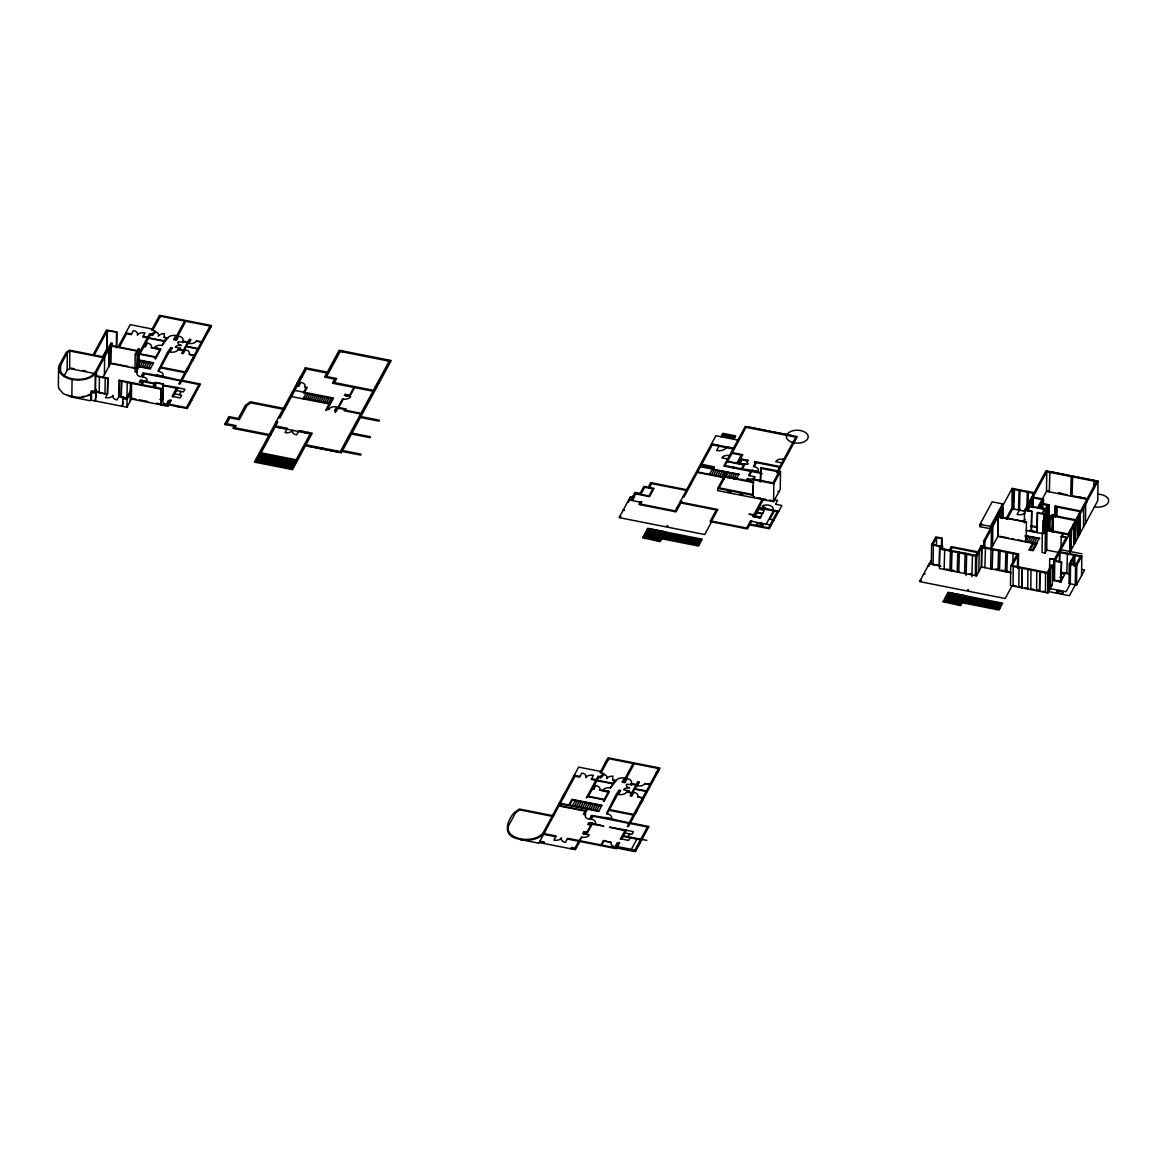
<?xml version="1.0" encoding="UTF-8"?>
<svg xmlns="http://www.w3.org/2000/svg" width="1167" height="1167" viewBox="0 0 1167 1167"><rect width="100%" height="100%" fill="white"/><g stroke="black" fill="none" stroke-linecap="round" stroke-linejoin="round"><path stroke-width="1.5" d="M104.417 374.709L104.636 357.117L69.407 350.158L66.242 352.376L59.459 364.906L58.569 367.868L58.35 385.446L58.773 388.451L63.383 393.79L71.843 397.086L90.355 400.748L91.464 398.691L91.551 390.872L96.175 391.791L95.344 400.967L96.175 391.791M60.538 372.171L60.626 365.14L67.321 352.74L69.816 351.004L103.104 357.583M63.762 376.533L67.103 370.333L67.321 352.74M67.103 370.333L69.597 368.597L69.816 351.004M58.569 367.868C58.656 374.826 66.169 378.239 72.062 379.494L71.843 397.086L81.894 397.451L90.822 394.782M91.551 390.872L90.72 400.062L126.955 407.21L131.39 399.012L131.579 383.374M107.86 377.933L107.291 394.256L95.154 391.849L95.344 376.226L107.86 377.933L107.67 393.571L105.453 397.67A6.068 3.603 0.7 0 0 113.082 395.394A6.068 3.603 0.7 0 0 117.021 399.96L119.238 395.861L119.428 380.223L152.746 386.802L155.153 382.353L163.263 383.958L162.826 400.048A5.66 3.37 0.7 0 0 166.502 404.307L168.471 400.66L170.105 399.975L171.286 400.208L169.127 404.19L186.472 407.619L198.974 384.497L181.629 381.069L179.966 384.147L178.784 383.914L180.447 380.836L144.591 373.761L142.928 376.839A6.068 3.603 0.7 0 1 146.867 381.39L140.332 380.106L139.281 382.032L142.345 382.645L140.813 385.475M95.709 375.541L95.519 391.178L99.574 391.966M96.438 375.73L96.482 372.215L110.675 345.899L136.918 351.077L135.197 354.272L134.978 371.865L137.079 372.273A6.068 3.603 0.7 0 0 141.003 376.839L143.103 372.959L162.899 376.241A6.477 3.837 0.7 0 0 158.712 371.369L157.939 371.223L167.581 352.201L170.674 347.649L172.22 347.941L170.003 352.055A6.477 3.837 0.7 0 0 178.143 349.619L183.161 350.611L181.673 353.338L183.219 353.645L185.32 349.779A6.068 3.603 0.7 0 1 189.244 354.33L194.262 355.322L197.704 348.948L186.151 346.657L182.694 353.047L183.467 353.193M106.708 349.166L106.926 331.574M93.068 354.841L106.503 329.984L116.919 332.041L107.291 330.888L107.072 348.481L102.477 357M102.784 377.729L108.764 366.686L108.969 349.093M108.764 366.686L109.202 348.627M108.983 366.219L110.457 363.491L110.675 345.899M110.705 363.025L110.923 345.447L112.09 343.273L110.953 343.054L95.315 371.981A18.22 10.809 0.7 0 1 72.427 378.808A18.22 10.809 0.7 0 1 60.626 365.14L59.459 364.906M112.047 346.789L112.09 343.273M116.364 346.789L116.54 332.726M116.715 347.868L116.919 332.041M119.428 380.223L118.859 396.532L126.955 398.137L121.237 396.882L121.733 380.675M121.237 396.882L121.426 381.244L119.049 380.909M123.162 397.116L122.331 406.306L123.104 401.813M126.955 398.137L127.218 382.382L121.426 381.244M126.955 407.21L127.057 399.391L131.492 391.193L130.325 390.96L126.634 397.801M130.15 401.302L130.252 393.483M130.325 390.96L130.427 383.155M137.531 354.228L137.079 372.273L137.531 354.228L136.597 354.039L139.238 349.137L138.085 348.918L137.166 350.625L110.923 345.447M139.033 366.73L139.238 349.137M155.605 388.173L155.678 382.966L163.263 383.958M160.944 389.049L160.696 404.803L161.25 388.48L153.519 386.948L155.678 382.966M163.015 384.41L162.826 400.048L159.894 399.479M752.452 481.592L724.386 476.048L717.734 488.36L717.705 490.636L773.604 501.679L780.256 489.367L780.475 471.453L760.811 467.573L760.271 482.161M723.978 479.01L724.007 476.734M717.734 488.36L752.817 495.289L753.371 478.966L773.035 482.846L778.943 471.906L760.446 468.259M752.817 495.289L753.284 485.91M760.665 479.739L760.811 467.573M773.604 501.679L773.823 483.765L780.475 471.453M931.339 564.245L931.587 544.712L935.846 536.908L941.973 538.118L941.857 547.002M933.075 564.595L933.41 544.872L939.581 546.083L939.493 568.519L976.502 575.827L981.301 566.943L981.549 547.396L1017.011 554.398L1016.968 557.957M936.503 544.916L936.59 537.812L941.973 538.118M939.245 565.805L939.858 545.587L942.557 546.112L942.513 549.672M941.609 538.789L941.521 545.908L939.727 548.971L976.735 556.28L982.395 545.806L981.243 545.572L975.583 556.046L975.349 575.594L975.714 574.908M944.118 569.423L944.73 549.205M949.894 570.575L950.507 550.343M951.441 570.882L952.053 550.649M957.217 572.02L957.83 551.787M958.763 572.326L959.376 552.093M964.555 573.464L965.153 553.231M966.072 575.594L966.699 553.537M971.848 576.731L972.476 554.69M976.502 575.827L976.735 556.28M978.909 571.378L979.142 551.831L977.99 551.612M990.652 568.781L991.512 528.943L979.944 526.653L979.974 524.377L992.169 501.825L1002.584 503.881L1002.555 506.157M981.666 566.258L981.885 548.49M983.621 548.111L983.708 541.007L997.814 514.924L998.967 515.158M983.869 547.673L983.956 540.569M984.773 548.344L984.86 541.24L998.048 516.864L1026.435 521.97L998.296 516.412L998.048 535.959M984.875 567.643L985.473 547.411M992.198 569.088L992.796 548.855M992.577 546.098L992.811 526.55M991.279 548.49L997.8 536.412L998.048 516.864M997.975 570.225L998.587 550.007M999.521 570.532L1000.134 550.313M1000.382 517.754L1000.44 512.43L999.288 512.196L1000.455 510.023L1001.622 510.256L1001.534 517.36M1001.038 518.279L1001.126 511.175L999.973 510.942M1001.68 517.083L1001.942 507.295L1012.154 488.389L1034.137 492.722M1002.001 517.988L1002.132 507.339L1000.659 510.067M1002.307 517.667L1002.424 508.783L1001.446 508.593M1002.964 518.192L1003.095 507.528L1001.942 507.295M1005.298 571.684L1005.91 551.451M1006.844 571.99L1007.457 551.758M1017.376 553.712L1010.724 566.024L1010.491 585.557L1047.893 592.953L1052.284 584.798L1052.532 565.266L1051.379 565.032L1047.339 572.486M1012.154 488.389L1011.92 507.937L1005.954 518.965M1006.961 519.475L1012.708 508.841L1013.321 488.608M1012.752 562.465L1013.233 552.895M1013.86 509.075L1014.473 488.842M1017.464 568.096L1017.609 555.652M1018.485 509.979L1019.097 489.761M1018.368 568.154L1018.543 553.946L981.914 546.71M1018.835 587.089L1019.024 567.658M1024.378 522.933L1024.524 510.49L1045.953 470.855L1098.001 481.14L1097.768 500.672L1069.803 552.399L1069.862 532.808L1071.335 530.081L1071.087 549.628L1069.614 552.356M1026.435 521.97L1026.274 542.028L1025.939 539.781L1027.485 539.125L1025.443 538.746L1026.756 536.324M1026.829 508.068L1027.383 491.395M1027.704 511.423L1027.762 506.099L1044.334 509.366L1042.248 513.247L1037.244 513.013L1037.011 532.56L1037.623 512.328M1027.908 506.507L1028.448 491.599M1028.331 511.044L1028.521 505.486M1028.696 510.358L1028.769 505.034M1029.454 507.222L1029.498 503.663L1028.346 503.429M1031.263 507.353L1031.351 500.249L1030.198 500.016M1031.613 511.613L1031.234 531.408L1037.375 531.875M1030.797 589.452L1030.972 570.021M1031.453 530.985L1031.832 511.19L1025.662 509.964L1027.762 506.099M1032.591 506.624L1032.707 497.74L1041.956 499.564M1032.664 496.748L1033.072 492.518M1032.941 507.718L1033.072 497.054L1047.12 471.089M1036.821 571.042L1036.573 590.59M1040.847 507.455L1040.891 503.896L1042.058 504.129L1039.957 507.995L1038.805 507.762L1040.891 503.896M1041.197 508.549L1041.241 504.99M1046.332 530.474L1045.603 526.769L1042.277 532.911L1042.043 552.458L1045.121 553.07L1046.726 550.109L1046.959 530.562L1062.772 533.684L1061.168 536.645L1061.022 549.088M1042.758 509.6L1042.831 504.275L1046.682 505.034L1046.128 525.15L1048.695 527.995A4.858 2.888 0.7 0 1 1046.245 528.155M1042.802 531.16L1042.933 520.497M1043.415 504.436L1043.488 499.111L1031.92 496.821M1043.4 532.035L1043.984 513.582L1043.021 513.392L1045.661 508.491L1040.731 508.156L1042.831 504.275M1043.779 529.57L1043.984 513.582M1044.976 532.969L1045.019 529.424L1046.376 526.915M1045.121 553.07L1045.369 533.523L1046.959 530.562M1045.428 528.038L1045.661 508.491M1046.128 525.15L1046.682 505.034M1032.707 497.74L1028.39 505.719L1037.653 507.543L1046.507 491.307L1046.741 471.76L1096.484 481.592L1067.79 534.676L1063.545 533.83L1062.189 536.339L1066.434 537.185L1054.603 559.051M1047.455 505.194L1046.901 525.31L1047.455 505.194L1049.177 504.771L1041.27 503.21L1043.488 499.111M1048.929 505.223L1048.564 525.004A6.477 3.837 0.7 0 0 1049.935 528.768M1047.893 592.953L1048.126 573.405L1052.532 565.266M1048.973 520.759L1049.177 504.771M1049.293 491.861L1049.906 471.628L1071.248 475.976L1070.693 496.092M1048.258 592.267L1048.491 572.72L1012.256 565.557M1049.162 530.591L1049.293 519.928L1051.511 515.829L1050.548 515.639L1050.504 519.184M1048.87 572.034L1048.622 591.581L1069.439 595.695L1075.755 584.011L1076.864 584.331M1049.002 590.896L1049.235 571.349M1049.556 571.086L1049.702 558.643L1055.756 559.285M1049.935 530.737L1050.067 520.074L1052.284 515.974L1075.42 520.54M1050.46 569.073L1050.227 588.62L1066.04 591.742L1070.314 583.821L1070.547 564.274M1052.094 531.977L1052.284 515.974M1052.459 531.291L1053.086 514.501L1050.548 515.639M1052.59 531.058L1052.78 515.07M1052.867 532.269L1053.086 514.501M1055.026 560.641L1061.474 561.925L1060.963 581.983L1053.349 580.48L1054.326 559.562L1049.702 558.643M1054.326 559.562L1053.349 580.48M1054.866 515.551L1055.333 505.997L1080.598 510.971M1054.968 517.112L1055.099 506.449M1054.501 580.699L1054.749 561.152L1098.001 481.14M1055.201 516.645L1055.333 505.997M1056.208 515.829L1056.325 506.945M1056.981 515.974L1057.083 507.091M1059.344 561.327L1059.461 552.443L1080.277 556.557M1059.694 562.421L1059.826 551.758L1081.809 556.105L1081.561 575.652M1060.963 581.983L1061.474 561.925M1066.828 573.493L1067.44 553.26M1081.561 569.336L1084.639 569.948L1076.514 584.988L1069.06 583.573L1069.293 564.026L1074.005 555.317M1069.803 552.399L1070.051 532.852L1068.884 532.619M1072.05 496.354L1072.648 476.121M1071.7 564.857L1071.744 561.298L1070.868 561.123M1073.494 564.988L1073.582 557.884L1072.721 557.709M1073.932 544.376L1074.165 524.844L1075.638 522.101L1075.405 541.648L1074.121 544.42L1074.355 524.873L1073.202 524.654M1073.903 565.966L1074.019 557.082M1074.749 566.155L1074.88 555.492L1070.445 563.69L1075.843 564.755M1075.332 584.813L1075.595 565.207L1080.642 555.871M1075.624 582.523L1075.668 578.978M1076.514 584.988L1076.747 565.441L1081.809 556.105M1077.812 537.214L1078.045 517.667L1079.898 514.239L1079.65 533.786L1078.002 537.243L1078.235 517.696L1077.083 517.477M1078.891 517.608L1078.935 514.049L1080.088 514.282L1079.65 533.786M1083.487 527.105L1083.72 507.557L1082.568 507.339M1085.456 523.458L1085.689 503.911L1084.537 503.692M1093.596 488.142L1094.048 480.352M990.36 528.709L990.418 526.375L1002.584 503.881M164.124 337.278L164.416 333.674A6.068 3.603 0.7 0 0 158.347 336.125A6.068 3.603 0.7 0 0 155.838 331.982L152.308 335.44L150.193 335.017L148.72 337.759L164.518 340.881L166.006 338.138L164.124 337.278L167.785 337.992A6.477 3.837 0.7 0 1 175.925 335.571L173.708 339.67L176.407 340.195L178.624 336.096A6.477 3.837 0.7 0 1 182.825 340.968L187.843 341.96L189.317 339.218L190.863 339.524L188.762 343.404A6.068 3.603 0.7 0 0 196.392 341.129L201.41 342.106L197.952 348.495L186.384 346.205L190.615 339.976M612.587 779.731L612.865 776.143A6.068 3.603 0.7 0 0 606.796 778.593A6.068 3.603 0.7 0 0 604.302 774.45L600.772 777.908L598.656 777.485L597.168 780.227L612.981 783.349L614.455 780.606L612.587 779.731L616.249 780.46A6.477 3.837 0.7 0 1 624.389 778.039L622.171 782.138L624.87 782.663L627.087 778.564A6.477 3.837 0.7 0 1 631.289 783.436L636.292 784.414L637.765 781.686L639.312 781.992L637.226 785.858A6.068 3.603 0.7 0 0 644.855 783.582L649.859 784.574L646.416 790.963L634.848 788.673L639.064 782.444M1047.426 592.851L1047.864 591.436M1087.352 498.747L1086.885 500.293A10.897 6.462 0.7 0 0 1087.119 501.97M94.221 355.06L107.291 330.888M99.764 376.343L95.344 376.226M118.348 346.584L130.208 324.645L152.177 328.992M95.154 391.849L96.263 389.807L94.104 392.506M119.165 347.43L126.561 333.762L131.185 334.666L133.403 330.567A6.068 3.603 0.7 0 1 137.341 335.133A6.068 3.603 0.7 0 1 144.971 332.858L142.753 336.957L147.378 337.876L137.896 355.41M105.541 377.481L105.176 378.166L107.481 378.619M138.669 355.57L139.398 354.199L155.59 357.394L154.861 358.765L155.619 358.911L160.988 349.006L154.423 347.708A6.068 3.603 0.7 0 1 162.067 345.432L167.785 337.992M131.39 399.012L168.019 406.247L168.763 404.876L187.26 408.538L200.505 384.045L181.994 380.384L211.621 325.593L159.573 315.309L151.564 330.13L152.717 330.349A6.477 3.837 0.7 0 1 155.59 331.486L150.441 334.564L152.556 334.987M152.717 330.349L160.36 316.228L184.649 321.027L174.729 339.364L173.956 339.218M127.524 381.813L127.145 382.499L160.886 389.165L161.25 388.48M140.74 361.245L138.158 366.03L150.455 368.48M137.035 370.406L139.267 366.278M140.171 366.423L142.768 361.639M151.287 347.591L159.719 349.764L155.838 356.942L140.04 353.82L143.92 346.643L145.262 346.905L147.363 343.04A6.068 3.603 0.7 0 1 151.287 347.591L160.215 348.86M142.199 366.832L144.781 362.047M144.227 367.226L146.809 362.441M146.254 367.634L148.836 362.849M141.076 380.252L155.299 383.564M148.267 368.028L150.864 363.243M162.067 345.432L164.27 341.333L148.472 338.211L144.154 346.191L145.51 346.453M141.951 384.964L143.672 381.769L155.051 384.016M156.728 375.015L180.71 380.384L184.897 372.638L160.608 367.838L158.712 371.369M178.143 349.619L179.776 348.174M182.825 340.968L182.738 342.704M189.244 354.33L194.014 355.775L185.276 371.952L160.988 367.167L171.199 348.247L171.972 348.408M196.392 341.129L201.658 341.654L210.089 326.045L185.801 321.246L175.881 339.597L176.655 339.743M167.231 405.328L169.39 401.346L168.223 401.112M186.968 370.785L188.456 368.043M192.759 360.078L194.247 357.335M208.587 330.801L210.439 327.373M179.353 394.738L181.148 391.441M189.565 403.826L191.417 400.398M268.789 435.451L232.933 428.362L234.1 426.218L224.648 424.365L228.849 416.59L238.287 418.457L245.406 405.299L250.307 401.769L284.996 408.625M297.556 382.63L300.517 377.16M255.923 462.409L275.135 426.859L310.218 433.788L291.006 469.338M278.125 427.458L278.621 426.538M278.461 417.567L280.007 417.874L297.235 385.971L298.781 386.277L300.911 382.338A6.068 3.603 0.7 0 1 304.85 386.904L306.104 387.721L303.332 392.841L332.055 398.516L329.473 403.301L303.449 398.166M284.398 427.691L283.902 428.595L278.184 427.341M303.084 398.851L306.031 393.381M305.375 398.545L307.971 393.76M307.3 398.924L309.897 394.14M309.24 399.304L311.822 394.519M311.166 399.683L313.748 394.898M313.092 400.062L315.673 395.277M314.652 401.127L317.599 395.671M342.237 351.865L342.733 350.961M316.943 400.835L319.525 396.051M301.451 432.067L301.947 431.148M318.868 401.215L321.465 396.43M320.794 401.594L323.39 396.809M322.734 401.973L325.316 397.188M307.227 433.205L307.723 432.301M324.659 402.352L327.241 397.568M326.585 402.732L329.167 397.947M328.51 403.111L331.092 398.326M308.759 446.363L309.255 445.458M276.243 421.666L277.79 421.973L275.631 425.955L287.388 428.274L285.04 432.607A6.068 3.603 0.7 0 0 292.684 430.331A6.068 3.603 0.7 0 0 296.608 434.897L298.956 430.565L312.26 433.19L305.973 444.802L340.283 451.585L360.603 413.993L344.032 410.711L344.703 409.471L338.342 408.202L335.235 412.389L335.965 411.017L334.623 410.755L336.709 406.875A6.068 3.603 0.7 0 0 329.079 409.15L325.593 410.478L329.109 403.986L291.517 396.561M315.032 446.596L314.536 447.501L308.817 446.246M316.082 447.807L316.578 446.903M299.058 385.766L297.512 385.46L306.41 368.991L326.848 373.032L324.63 377.131L334.652 379.115L332.435 383.214L353.834 387.444L349.648 395.19L345.024 394.271L344.411 395.409L350.581 396.634A6.477 3.837 0.7 0 1 343.258 399.187L338.707 407.531L346.234 409.004L345.549 410.259L360.968 413.308L372.915 391.208L354.608 387.59L350.173 395.788L345.184 395.569M322.355 448.04L321.859 448.959L316.14 447.705M323.405 449.266L323.901 448.347M329.196 450.404L329.678 449.485M330.728 450.71L331.224 449.791M336.519 451.848L337.015 450.943M387.152 360.734L387.648 359.83M632.704 500.424L635.884 493.364L648.998 495.946L652.805 488.885L644.709 487.281L640.902 494.341M640.114 493.437L643.936 486.376L648.356 487.252L650.85 482.657L686.707 489.732M638.874 501.635L641.85 501.664L640.552 504.071M649.144 488.156L651.638 483.561M643.484 536.849L644.184 535.551M644.928 534.18L645.672 532.823M646.401 531.466L647.145 530.081M648.006 528.491L665.088 531.86M644.68 538.6L645.424 537.228M657.911 541.211L658.64 539.84M674.876 511.598L715.896 435.743L737.865 440.076M660.58 540.219L661.281 538.921M662.01 537.549L662.754 536.193M663.483 534.836L664.227 533.45M712.614 444.175L697.589 471.964L723.7 477.128L726.297 472.343M665.584 531.962L661.66 538.994L643.805 535.478L644.549 534.107L662.404 537.637M713.766 444.394L718.391 445.313M721.089 436.764L722.942 433.351L735.662 435.86L733.81 439.273M718.989 446.188L716.655 450.506A7.688 4.566 0.7 0 0 726.312 447.632M709.536 474.327L712.366 469.09M713.139 469.236L714.437 466.844L701.717 464.335M711.564 474.721L714.146 469.936M727.741 447.151L732.365 448.07M713.591 475.129L716.173 470.345M715.604 475.523L718.201 470.739M717.632 475.917L720.214 471.132M724.59 466.202L727.056 461.651L743.642 464.918L741.541 468.798L724.97 465.516M719.66 476.326L722.242 471.541M727.449 461.724L746.413 426.641M721.687 476.72L724.269 471.935M749.199 427.195L770.599 431.411M725.728 477.522L725.466 475.786L728.325 472.737M727.756 477.916L730.338 473.131M729.783 478.324L732.365 473.539M732.672 477.128L734.393 473.933M696.203 545.572L696.947 544.201M697.706 544.362L700.667 538.891M733.824 479.126L736.421 474.342M552.458 815.587L578.657 767.113L600.64 771.445M562.713 797.003L564.201 794.26M711.564 521.882L704.737 534.515L619.152 517.623L630.413 496.777L632.529 497.186M616.249 780.46L610.516 787.9A6.068 3.603 0.7 0 0 602.887 790.176L609.437 791.474L604.083 801.379L603.31 801.233L604.054 799.862L587.862 796.667L586.345 797.878L595.826 780.344L591.202 779.425L593.419 775.326A6.068 3.603 0.7 0 0 585.79 777.601A6.068 3.603 0.7 0 0 581.852 773.035L579.634 777.134L575.01 776.23L559.168 805.493L585.411 810.686L586.33 808.964M744.254 463.78L740.024 463.707L742.124 459.827L745.976 460.586L748.222 464.014A4.858 2.888 0.7 0 1 744.969 464.043L744.196 463.897M735.998 479.549L738.58 474.765M744.969 464.043L742.314 468.944L758.171 471.191A6.068 3.603 0.7 0 0 754.232 466.64L753.459 466.479L755.618 462.497M746.442 461.315L748.47 460.323L740.564 458.762L742.781 454.663L732.365 452.606M543.807 843.435L544.537 842.078L539.913 841.159M568.84 805.011L571.918 799.322L601.997 805.259L598.671 811.401L560.087 803.786M569.613 805.172L572.443 799.92L601.749 805.711M771.956 431.673L793.356 435.904M749.36 475.64L751.577 471.526L762.255 473.642M752.379 470.053L751.956 470.855L760.855 472.606M754.232 466.64L756.391 462.643M574.893 800.416L601.486 806.134M572.443 805.697L575.025 800.912M574.47 806.091L577.052 801.306M576.483 806.499L579.08 801.714M578.511 806.893L581.093 802.108M580.539 807.301L583.121 802.517M605.381 763.058L607.234 759.644M616.847 848.03L635.344 851.691L648.954 826.513L630.457 822.852L660.07 768.061L608.022 757.777L600.013 772.598L601.18 772.817A6.477 3.837 0.7 0 1 604.054 773.954L598.904 777.032L601.02 777.455M601.18 772.817L608.809 758.696L633.097 763.495L623.193 781.832L622.419 781.686M582.566 807.695L585.148 802.911M584.579 808.089L587.176 803.304M754.538 496.69L753.123 496.938L754.32 497.113M586.607 808.498L589.189 803.713M587.73 808.746L584.842 814.099L585.528 814.741A6.068 3.603 0.7 0 0 589.466 819.292L591.552 815.427L611.362 818.709A6.477 3.837 0.7 0 0 607.161 813.837L606.388 813.691L616.03 794.669L619.137 790.103L620.684 790.409L618.466 794.508A6.477 3.837 0.7 0 0 626.606 792.087L631.61 793.079L630.136 795.806L631.683 796.113L633.769 792.247A6.068 3.603 0.7 0 1 637.707 796.798L642.725 797.79L646.168 791.416L634.6 789.125L631.157 795.515L631.93 795.661M588.635 808.891L591.217 804.107M599.75 790.059L608.182 792.233L604.302 799.41L588.489 796.288L592.369 789.111L593.726 789.373L595.812 785.508A6.068 3.603 0.7 0 1 599.75 790.059L608.663 791.314M590.662 809.3L593.244 804.515M570.794 848.774L571.524 847.402L574.995 848.088L578.686 841.247L567.322 839M592.676 809.694L595.272 804.909M762.168 499.301L753.897 514.603L748.995 514.209L753.619 515.114L752.89 516.485L760.505 517.988L753.109 516.077M776.566 472.679L779.512 467.208L754.261 462.234L754.641 461.548L779.892 466.537L795.777 437.144L746.034 427.326M594.703 810.088L597.285 805.303M777.951 472.081L779.381 469.834M754.042 516.718L763.437 499.345M778.156 472.11L797.294 436.691L745.261 426.407L723.832 466.056L750.819 471.38L748.601 475.48L755.151 476.778A6.068 3.603 0.7 0 1 747.522 479.053L746.749 478.893M755.064 515.916L756.727 512.838M757.047 512.255L758.71 509.177M581.72 837.177L579.809 840.721L601.02 844.908L603.412 840.459L611.289 842.516A5.66 3.37 0.7 0 0 614.965 846.775L616.935 843.128L618.554 842.443L619.735 842.676L617.576 846.659L634.936 850.087L647.437 826.965L630.078 823.537L628.415 826.615L627.248 826.382L628.896 823.304L593.055 816.229L591.392 819.292A6.068 3.603 0.7 0 1 595.316 823.858L588.795 822.575L587.745 824.5L590.808 825.113L586.986 832.173L583.923 831.575L582.814 833.617L589.35 834.916A6.068 3.603 0.7 0 1 581.72 837.177L579.065 840.561L567.687 838.314L565.47 842.428A6.068 3.603 0.7 0 1 561.531 837.862A6.068 3.603 0.7 0 1 553.902 840.138L556.119 836.039L543.982 833.632M583.558 833.763L586.957 833.807L592.136 824.238L603.747 826.032L589.539 822.72M596.731 810.496L599.313 805.711M610.516 787.9L612.733 783.801L596.92 780.679L592.617 788.659L593.959 788.921M756.581 525.238L757.543 523.472M766.369 509.498L766.734 508.812L762.387 505.938A6.477 3.837 0.7 0 1 770.235 505.617A6.477 3.837 0.7 0 1 772.904 510.037L772.539 510.723L772.948 510.037M761.788 526.259L762.737 524.494L760.301 523.954M605.192 817.483L629.173 822.852L633.36 815.106L609.072 810.306L607.161 813.837M766.194 524.216L773.4 510.883M774.334 511.073L769.899 519.271L773.984 520.088M777.266 511.657L768.513 527.834L750.016 524.173M626.606 792.087L628.24 790.643M631.289 783.436L631.187 785.172M637.707 796.798L642.477 798.243L633.725 814.42L609.437 809.621L619.662 790.715L620.436 790.876M644.855 783.582L650.107 784.122L658.538 768.513L634.25 763.714L624.345 782.065L625.118 782.211M620.406 839.029L624.899 830.714L609.539 827.17L626.577 830.029L621.588 839.263L620.436 839.029M635.432 813.253L636.905 810.511M641.223 802.546L642.696 799.803M657.05 773.269L658.888 769.841M627.817 837.206L629.596 833.909M623.368 847.811L623.003 848.482L628.838 849.518M630.122 837.673L628.648 840.4L621.705 839.029M630.968 850.057L636.861 839.161M638.028 846.294L639.881 842.866M933.104 544.245L936.59 537.812M933.308 545.047L933.688 544.362L931.952 544.026M930.872 560.758L919.611 581.604L1005.195 598.511L1012.037 585.863M941.258 548.519L942.557 546.112M949.53 549.934L951.309 546.637L978.632 552.035M949.982 551.466L952.097 547.556M979.944 526.653L981.637 523.531M943.957 600.845L944.657 599.546M945.401 598.175L946.131 596.804M946.86 595.447L947.604 594.076M948.479 592.486L965.561 595.856M945.139 602.58L945.883 601.224M998.004 514.968L999.477 512.225M977.29 555.259L981.549 547.396M998.296 516.412L1003.095 507.528M1020.06 489.95L1019.447 510.169L1017.113 514.501A7.688 4.566 0.7 0 0 1025.326 513.174M958.37 605.192L959.114 603.835M961.039 604.214L961.739 602.916M962.483 601.545L963.213 600.188M963.957 598.831L964.701 597.446M965.94 595.929L965.08 597.519L947.225 594.003L948.085 592.398L1002.672 603.179L998.981 610.02L962.25 602.77M962.352 602.785L966.043 595.943M1031.832 511.19L1024.524 510.49M1049.614 491.292L1047.032 490.665M1011.891 566.228L1018.543 553.946M1026.201 541.503L1028.783 536.732M1013.233 566.52L1013.058 585.951M1028.215 541.911L1030.811 537.126M1037.536 526.857L1031.234 525.865M1030.242 542.319L1032.824 537.535M1032.27 542.713L1034.852 537.929M996.662 609.568L997.406 608.197M1029.119 549.905L1032.693 543.297L997.8 536.412M998.179 608.343L1001.126 602.872M1034.298 543.107L1036.88 538.323M1036.456 543.545L1039.053 538.76M1048.681 524.771L1047.207 524.742M1027.894 569.408L1027.704 588.839M1071 495.523L1085.689 498.411L1077.404 496.661M1045.617 572.909L1045.442 592.34M1061.722 580.685L1061.27 580.728M1056.762 592.676L1057.71 590.91M1061.955 593.711L1062.918 591.946L1057.842 590.881M1069.06 583.573L1070.212 583.237M635.154 492.459L630.88 500.264L635.154 492.459L641.267 493.67M544.712 832.275C538.293 841.101 525.252 841.48 515.712 838.242C502.379 834.609 507.353 819.876 514.487 812.436L519.344 809.037L553.61 815.806M1048.637 590.458L1050.344 588.401M761.613 526.477C767.405 523.443 755.107 520.424 756.552 525.486M1061.693 594.207C1067.397 591.1 1054.968 588.226 1056.573 593.215M1067.207 572.807L1060.628 572.457L1069.92 574.106M72.062 379.494C80.538 380.88 91.186 379.858 96.482 372.215L95.315 371.981M1053.568 580.072L1055.158 580.276M343.258 399.187L342.442 399.056L336.213 410.565L334.871 410.303M727.026 475.129L723.248 474.444L725.13 473.612L724.824 471.541M979.974 524.377L990.418 526.375M224.648 424.365L226.208 424.671M1072.59 476.238L1093.99 480.468M1058.586 492.941L1062.145 493.641M1058.527 493.058L1067.44 494.808M1046.507 491.307L1087.163 499.345M158.581 317.132L159.733 317.366M209.476 327.183L210.629 327.416M1012.941 489.294L1033.758 493.408M156.728 320.56L157.895 320.779M207.624 330.611L208.776 330.83M722.329 434.489L735.05 436.998M721.717 435.627L734.437 438.136M1054.968 506.668L1080.219 511.657M1046.376 505.603L1047.149 505.763M711.462 443.941L733.43 448.274M150.747 333.995L149.595 333.777L147.742 337.19L143.118 336.271M712.249 444.846L733.066 448.959M1052.663 515.289L1076.951 520.088M125.773 332.843L131.55 333.995M1018.864 509.308L1019.827 509.498M1037.244 513.013L1043.619 514.268M377.349 383.009L378.896 383.316M781.861 462.891L775.69 461.665A6.477 3.837 0.7 0 1 783.83 459.244M732.001 453.292L741.249 455.115L736.946 463.095L727.697 461.271M1012.708 508.841L1025.312 511.336M1074.676 521.912L1075.843 522.145L1075.405 541.648M1000.805 509.789L1001.767 509.979M375.38 386.656L376.926 386.963M1049.293 519.928L1050.067 520.074M727.639 458.981L721.862 457.843A6.068 3.603 0.7 0 1 729.492 455.568M300.313 377.116L301.859 377.422M1070.372 529.891L1071.525 530.11L1071.087 549.628M193.284 357.146L194.437 357.379M191.796 359.888L192.949 360.107M730.994 466.99L734.568 467.704L730.907 467.165M1030.84 526.288L1037.478 527.601M1045.019 529.424L1068.155 533.99M297.366 382.586L298.898 382.893M304.85 386.904L307.257 387.386L304.587 392.331L333.587 398.064L327.737 408.888L329.079 409.15M701.061 465.531L713.796 468.04M1042.277 532.911L1045.369 533.523M1061.168 536.645L1067.338 537.856M135.197 354.272L137.283 354.68M1026.026 530.387L1043.371 533.815M700.419 466.727L739.353 474.415L712.118 469.542M187.493 367.853L188.646 368.086M753.007 479.652L773.823 483.765M294.843 390.42L303.712 392.17M137.764 359.669L153.533 362.791L150.207 368.947L137.866 366.511M137.648 360.151L153.285 363.243M138.713 360.851L153.023 363.666M753.999 482.657L725.086 476.953L719.178 487.879L753.182 494.604M1025.37 536.047L1039.826 538.41L1025.282 535.536L1025.603 537.608M186.005 370.595L187.172 370.814M724.036 477.697L697.341 472.416L684.168 496.792L683.001 496.558M777.864 491.424L779.031 491.657M999.754 536.295L1008.303 537.972M1012.022 538.716L1014.05 539.11M1018.105 539.913L1022.146 540.715M1024.174 541.109L1036.996 543.647L1033.174 550.707L1029.031 549.89M1059.855 549.482L1081.824 553.814M112.455 363.375L128.195 366.482M131.696 367.182L135.197 367.868M110.457 363.491L136.699 368.67M1046.726 550.109L1059.023 552.531M136.379 371.631L137.312 371.821M142.855 373.411L143.847 373.615L142.184 376.678L142.928 376.839M774.275 499.709L777.601 500.366L775.501 504.246L781.861 505.501L769.301 528.739L749.637 524.858M983.708 541.007L984.86 541.24M689.653 484.261L690.82 484.495M727.654 491.847L731.053 492.518M739.557 494.195L742.956 494.866M760.767 498.382L759.848 498.265M762.489 498.717L765.931 499.403M769.374 500.089L772.817 500.76M757.062 497.711L760.738 498.44M981.17 545.718L982.322 545.937M177.997 387.794L184.926 389.165L183.452 391.893L176.509 390.522M1053.597 560.933L1061.197 562.436M1069.293 564.026L1076.747 565.441M162.811 385.052L178.113 387.561L173.124 396.795L171.972 396.561L176.45 388.246L162.563 385.504M282.968 409.223L250.774 402.863L246.923 405.635L239.337 419.668L229.899 417.801L226.704 423.752L236.128 425.619L234.975 427.764L270.832 434.839M70.881 368.086L74.265 368.757M82.711 370.42L86.095 371.091M69.597 368.597L95.884 373.776M650.471 483.342L686.327 490.417M759.119 507.309L778.783 511.19M758.754 507.995L778.418 511.875M649.523 487.47L654.045 488.375L649.581 496.631L635.607 493.874M174.729 393.833L181.673 395.205L180.185 397.932L173.256 396.561M950.945 547.323L978.121 552.691M931.587 544.712L941.025 546.564M763.364 512.809L762.795 513.086M190.484 400.223L191.636 400.441M940.091 548.286L975.948 555.361M1060.584 573.449L1064.771 574.281L1063.108 577.359L1060.307 576.804M761.38 516.47L760.811 516.733M188.631 403.636L189.783 403.87M1010.724 566.024L1048.126 573.405L1042.379 572.136M680.551 501.124L681.703 501.358L676.029 511.832L639.02 504.523L640.318 502.131L628.75 499.841M680.463 501.27L681.616 501.489M1063.327 576.95L1063.254 577.067M681.207 502.262L717.836 509.498L711.549 521.109L746.632 528.038L750.673 520.584L751.825 520.818L747.42 528.957L710.032 521.576L716.305 509.95L680.842 502.948M1059.986 577.388L1062.787 577.942L1061.124 581.006L1058.323 580.466M174.598 405.912L180.389 407.05M1056.398 580.51L1061.241 581.472M131.346 398.253L135.868 399.143M139.209 399.8L147.553 401.448M156.422 403.198L159.514 403.811M161.061 404.118L168.384 405.562M301.509 431.95L307.286 433.088M995.451 568.971L998.354 569.554M1001.33 570.138L1004.233 570.707M1007.209 571.305L1010.111 571.874M160.754 404.686L165.378 405.605M751.548 521.328L771.212 525.208M630.049 497.434L632.178 497.857M981.301 566.943L1011.176 572.837M677.283 507.164L678.435 507.382M757.66 523.429L760.038 523.91M90.807 392.243L95.446 393.148M122.433 398.487L127.057 399.391M756.654 525.31L761.657 526.302M1051.131 584.579L1052.284 584.798M627.831 501.562L628.984 501.781L627.452 502.233M639.399 503.838L675.255 510.927M933.177 564.42L939.347 565.63M929.224 563.836L940.792 566.112M928.29 565.543L929.443 565.776L927.925 566.228M945.926 569.029L948.829 569.598M951.805 570.196L954.708 570.765M957.596 571.334L959.143 571.64M964.919 572.778L966.466 573.085M969.354 573.653L972.242 574.222M1056.821 592.748L1059.198 593.23M1059.461 593.274L1061.839 593.74M323.463 449.149L329.254 450.287M330.801 450.593L336.577 451.731M1013.364 585.382L1016.253 585.951M1019.156 586.52L1022.234 587.132M1025.122 587.701L1028.01 588.27M1031.103 588.883L1033.991 589.452M1036.88 590.021L1039.972 590.633M1042.86 591.202L1045.749 591.771M623.397 509.76L624.549 509.979L623.032 510.446M923.856 573.756L925.023 573.974L923.491 574.427M619.823 516.368L620.975 516.587L619.458 517.054M920.282 580.364L921.449 580.582L919.917 581.035M261.102 452.84L296.185 459.769M664.84 533.319L699.923 540.248M664.621 533.538L646.766 530.008L647.627 528.418L702.213 539.198L698.508 546.025L661.777 538.775M260.358 454.211L295.441 461.14M664.111 534.69L699.193 541.619M663.877 534.909L646.022 531.379L645.278 532.736L663.133 536.266M259.614 455.568L294.697 462.497M663.367 536.061L698.45 542.991M258.884 456.939L293.967 463.868M662.623 537.433L699.252 544.653M965.313 597.314L1000.396 604.243M258.14 458.31L293.223 465.239M964.569 598.686L999.652 605.615M257.396 459.667L292.479 466.596M963.825 600.057L998.908 606.986M256.667 461.038L291.75 467.967M963.096 601.413L999.725 608.649M607.044 759.6L608.197 759.834M657.925 769.651L659.092 769.884M605.192 763.028L606.344 763.247M656.087 773.079L657.24 773.298M599.211 776.463L598.044 776.23L596.206 779.658L591.581 778.739M574.222 775.311L580.014 776.449M641.733 799.614L642.886 799.847M640.26 802.356L641.412 802.575M564.011 794.231L565.164 794.45M635.942 810.321L637.109 810.554M562.523 796.959L563.69 797.192M562.027 797.863L563.194 798.097M634.469 813.063L635.621 813.282M559.197 803.115L598.904 810.948M585.528 814.741L583.427 814.318L585.163 811.138L558.92 805.959L538.804 843.201L520.307 839.554M591.319 815.879L592.296 816.069L590.633 819.146L591.392 819.292M626.446 830.262L633.389 831.633L631.916 834.361L624.972 832.99M623.484 835.762L646.781 840.357M623.105 836.433L641.617 840.094M638.933 842.691L640.085 842.91M637.08 846.104L638.247 846.323M611.289 842.516L603.937 841.071L601.778 845.054L615.695 847.796L617.839 843.814L616.687 843.581M635.723 851.006L617.212 847.344L616.468 848.715L579.853 841.48L575.419 849.678L539.169 842.53M543.603 834.317L555.755 836.724M1056.733 580.758L1060.074 581.808M1022.321 521.839A6.068 3.603 0.7 0 1 1025.326 519.753M1098.278 494.225A10.897 6.462 0.7 0 1 1108.49 501.912A10.897 6.462 0.7 0 1 1094.456 506.814M90.005 394.242A18.22 10.809 0.7 0 1 87.481 395.365M84.666 396.211A18.22 10.809 0.7 0 1 81.632 396.736M75.315 396.838A18.22 10.809 0.7 0 1 67.905 395.161M747.522 479.053A6.068 3.603 0.7 0 1 751.738 482.686M99.458 376.912L99.195 392.652L104.986 393.804L105.234 378.05L99.458 376.912M1022.102 568.271L1021.869 587.803L1022.102 568.271M1039.841 571.772L1039.593 591.319L1039.841 571.772M786.923 434.635L786.412 436.298A10.897 6.462 0.7 0 0 791.416 442.074L793.983 442.818A10.897 6.462 0.7 0 0 807.681 438.734A10.897 6.462 0.7 0 0 800.62 430.55A10.897 6.462 0.7 0 0 786.923 434.635M140.594 381.157L142.899 381.624L140.594 381.157M180.549 348.335L179.937 349.473L183.409 350.158L187.595 342.412L178.113 341.8A4.858 2.888 0.7 0 0 181.25 345.447A4.858 2.888 0.7 0 0 175.152 347.27L180.549 348.335M305.36 367.78L254.377 462.103L292.552 469.645L305.477 445.721L341.333 452.796L342.077 451.439L360.574 455.086L361.07 454.182L342.573 450.52L351.5 434.007L369.997 437.654L370.493 436.75L351.982 433.088L360.428 417.48L378.925 421.141L379.421 420.237L360.909 416.575L391.208 360.53L339.159 350.246L327.344 372.127L305.36 367.78M340.21 351.471L326.672 376.533L336.694 378.502L334.477 382.601L373.411 390.303L389.18 361.143L340.21 351.471M642.609 537.681L660.216 541.663L660.96 540.292L643.105 536.776L642.609 537.681M667.247 525.733L668.035 526.638L667.247 525.733M515.566 812.801L508.87 825.186A18.22 10.809 0.7 0 0 520.672 838.869A18.22 10.809 0.7 0 0 543.559 832.042L552.093 816.273L519.738 809.883L515.566 812.801M740.199 459.448L738.098 463.328L739.251 463.547L741.351 459.681L740.199 459.448M756.158 512.721L754.495 515.799L760.651 517.025L762.314 513.947L756.158 512.721M758.142 509.06L756.479 512.138L762.649 513.363L764.312 510.285L758.142 509.06M584.434 832.173L586.738 832.625L584.434 832.173M589.043 823.625L591.363 824.092L589.043 823.625M629.013 790.803L628.386 791.941L631.858 792.626L636.044 784.88L626.562 784.268A4.858 2.888 0.7 0 0 629.713 787.915A4.858 2.888 0.7 0 0 623.616 789.738L629.013 790.803M943.082 601.676L960.689 605.658L961.418 604.287L943.563 600.757L943.082 601.676M945.007 598.102L944.263 599.459L962.119 602.989L962.863 601.618L945.007 598.102M946.481 595.374L945.751 596.731L963.606 600.261L964.336 598.904L946.481 595.374M967.706 589.729L968.493 590.633L967.706 589.729M1029.25 530.547L1035.027 531.685L1029.25 530.547M1033.466 543.457L1030.198 549.497L1032.328 549.905L1035.581 543.866L1033.466 543.457M1044.655 530.11L1043.298 532.604L1044.844 532.911L1046.186 530.402L1044.655 530.11"/></g></svg>
